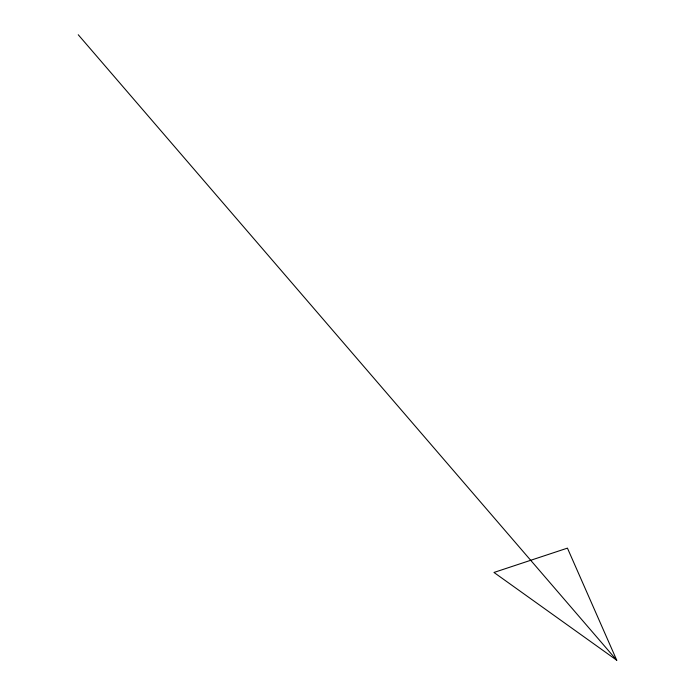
<?xml version="1.0" encoding="UTF-8"?>
<svg xmlns="http://www.w3.org/2000/svg" width="695" height="695" viewBox="0 0 695 695"><rect width="100%" height="100%" fill="white"/><g stroke="black" fill="none" stroke-linecap="round" stroke-linejoin="round"><path stroke-width="1.04" d="M616.752 660.25L493.971 572.454L567.433 548.129L616.752 660.25L78.248 34.75"/></g></svg>
